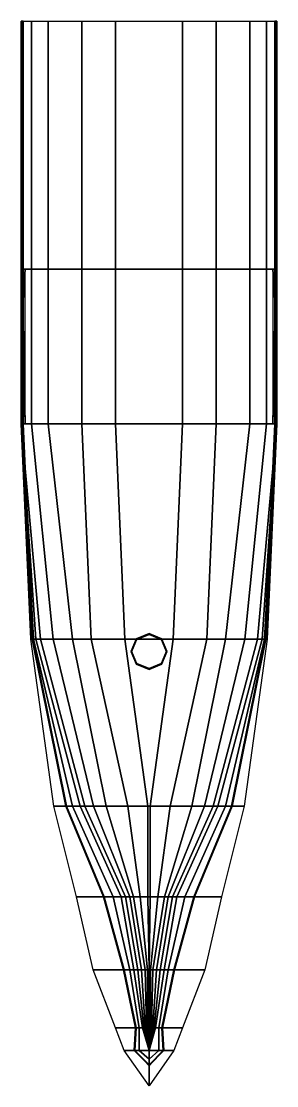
# Model space of a CAD drawing. Extents: x -3.8 to 3.8, y -28.5 to 28.3.
# Drawn here: x -3.8 to 3.8, y -28.54 to 3.18 of the extents above; entities that cross this region are included whole.
import ezdxf

# ---------------------------------------------------------------- set-up
doc = ezdxf.new("R2010")
doc.units = 0
doc.layers.get('0').update_dxf_attribs({"linetype": 'CONTINUOUS'})

msp = doc.modelspace()

# ---------------------------------------------------------------- linework, layer by layer
for points in [[(-3.8, -4.21), (-3.78, -4.21, 1), (-3.78, 3.18, 1), (-3.8, 3.18)], [(-3.8, -4.21, -0.91), (-3.8, -4.21), (-3.8, 3.18), (-3.8, 3.18, -0.91)], [(-3.5, -4.21, -1.75), (-3.8, -4.21, -0.91), (-3.8, 3.18, -0.91), (-3.5, 3.18, -1.75)], [(-3.78, -4.21, 1.23), (-3.762, -4.21, 1.275), (-3.762, 3.18, 1.275), (-3.78, 3.18, 1.23)], [(-3.78, -4.21, 1), (-3.771, -4.21, 1.13), (-3.771, 3.18, 1.13), (-3.78, 3.18, 1)], [(-3.771, -4.21, 1.13), (-3.78, -4.21, 1.16), (-3.78, 3.18, 1.16), (-3.771, 3.18, 1.13)], [(-3.78, -4.21, 1.16), (-3.78, -4.21, 1.23), (-3.78, 3.18, 1.23), (-3.78, 3.18, 1.16)], [(-3.762, -4.21, 1.275), (-3.74, -4.21, 1.61), (-3.74, 3.18, 1.61), (-3.762, 3.18, 1.275)], [(-3.76, -4.21, 1.67), (-3.74, -4.21, 1.69), (-3.74, 3.18, 1.69), (-3.76, 3.18, 1.67)], [(-3.76, -4.21, 1.63), (-3.76, -4.21, 1.67), (-3.76, 3.18, 1.67), (-3.76, 3.18, 1.63)], [(-3.74, -4.21, 1.61), (-3.76, -4.21, 1.63), (-3.76, 3.18, 1.63), (-3.74, 3.18, 1.61)], [(-3, -4.21, -2.15), (-3.5, -4.21, -1.75), (-3.5, 3.18, -1.75), (-3, 3.18, -2.15)], [(-2, -4.21, -2.33), (-3, -4.21, -2.15), (-3, 3.18, -2.15), (-2, 3.18, -2.33)], [(-1, -4.21, -2.36), (-2, -4.21, -2.33), (-2, 3.18, -2.33), (-1, 3.18, -2.36)], [(1, -4.21, -2.36), (-1, -4.21, -2.36), (-1, 3.18, -2.36), (1, 3.18, -2.36)], [(2, -4.21, -2.33), (1, -4.21, -2.36), (1, 3.18, -2.36), (2, 3.18, -2.33)], [(3, -4.21, -2.15), (2, -4.21, -2.33), (2, 3.18, -2.33), (3, 3.18, -2.15)], [(3.5, -4.21, -1.75), (3, -4.21, -2.15), (3, 3.18, -2.15), (3.5, 3.18, -1.75)], [(3.8, -4.21, -0.91), (3.5, -4.21, -1.75), (3.5, 3.18, -1.75), (3.8, 3.18, -0.91)], [(3.74, -4.21, 1.61), (3.762, -4.21, 1.275), (3.762, 3.18, 1.275), (3.74, 3.18, 1.61)], [(3.76, -4.21, 1.63), (3.74, -4.21, 1.61), (3.74, 3.18, 1.61), (3.76, 3.18, 1.63)], [(3.74, -4.21, 1.69), (3.76, -4.21, 1.67), (3.76, 3.18, 1.67), (3.74, 3.18, 1.69)], [(3.76, -4.21, 1.67), (3.76, -4.21, 1.63), (3.76, 3.18, 1.63), (3.76, 3.18, 1.67)], [(3.762, -4.21, 1.275), (3.78, -4.21, 1.23), (3.78, 3.18, 1.23), (3.762, 3.18, 1.275)], [(3.771, -4.21, 1.13), (3.78, -4.21, 1), (3.78, 3.18, 1), (3.771, 3.18, 1.13)], [(3.78, -4.21, 1.16), (3.771, -4.21, 1.13), (3.771, 3.18, 1.13), (3.78, 3.18, 1.16)], [(3.78, -4.21, 1), (3.8, -4.21), (3.8, 3.18), (3.78, 3.18, 1)], [(3.78, -4.21, 1.23), (3.78, -4.21, 1.16), (3.78, 3.18, 1.16), (3.78, 3.18, 1.23)], [(3.8, -4.21), (3.8, -4.21, -0.91), (3.8, 3.18, -0.91), (3.8, 3.18)], [(-3.8, -4.21, -0.91), (-3.5, -4.21, -1.75), (-3.5, -8.82, -1.75), (-3.8, -8.82, -0.91)], [(-3.8, -4.21), (-3.8, -4.21, -0.91), (-3.8, -8.82, -0.91), (-3.8, -8.82)], [(-3.78, -4.21, 1), (-3.8, -4.21), (-3.8, -8.82), (-3.78, -8.82, 1)], [(-3.74, -8.82, 1.69), (-3.74, -8.82, 1.69), (-3.8, -5.29, 1.86), (-3.74, -4.21, 1.69)], [(-3.8, -5.29, 1.86), (-3.75, -5.29, 1.86), (-3.69, -4.21, 1.69), (-3.74, -4.21, 1.69)], [(-3.771, -4.21, 1.13), (-3.78, -4.21, 1), (-3.78, -8.82, 1), (-3.771, -6.44, 1.13)], [(-3.78, -4.21, 1.16), (-3.771, -4.21, 1.13), (-3.771, -6.44, 1.13), (-3.78, -6.44, 1.16)], [(-3.78, -4.21, 1.23), (-3.78, -4.21, 1.16), (-3.78, -6.44, 1.16), (-3.78, -6.44, 1.23)], [(-3.762, -4.21, 1.275), (-3.78, -4.21, 1.23), (-3.78, -6.44, 1.23), (-3.762, -6.44, 1.275)], [(-3.74, -4.21, 1.61), (-3.762, -4.21, 1.275), (-3.762, -6.44, 1.275), (-3.74, -8.82, 1.61)], [(-3.76, -4.21, 1.63), (-3.74, -4.21, 1.61), (-3.74, -8.82, 1.61), (-3.76, -8.82, 1.63)], [(-3.76, -4.21, 1.67), (-3.76, -4.21, 1.63), (-3.76, -8.82, 1.63), (-3.76, -8.82, 1.67)], [(-3.74, -4.21, 1.69), (-3.76, -4.21, 1.67), (-3.76, -8.82, 1.67), (-3.74, -8.82, 1.69)], [(-3.69, -8.82, 1.69), (-3.69, -8.82, 1.69), (-3.69, -4.21, 1.69), (-3.75, -5.29, 1.86)], [(-3.5, -4.21, -1.75), (-3, -4.21, -2.15), (-3, -8.82, -2.15), (-3.5, -8.82, -1.75)], [(-3, -4.21, -2.15), (-2, -4.21, -2.33), (-2, -8.82, -2.33), (-3, -8.82, -2.15)], [(-2, -4.21, -2.33), (-1, -4.21, -2.36), (-1, -8.82, -2.36), (-2, -8.82, -2.33)], [(-1, -4.21, -2.36), (1, -4.21, -2.36), (1, -8.82, -2.36), (-1, -8.82, -2.36)], [(1, -4.21, -2.36), (2, -4.21, -2.33), (2, -8.82, -2.33), (1, -8.82, -2.36)], [(2, -4.21, -2.33), (3, -4.21, -2.15), (3, -8.82, -2.15), (2, -8.82, -2.33)], [(3, -4.21, -2.15), (3.5, -4.21, -1.75), (3.5, -8.82, -1.75), (3, -8.82, -2.15)], [(3.5, -4.21, -1.75), (3.8, -4.21, -0.91), (3.8, -8.82, -0.91), (3.5, -8.82, -1.75)], [(3.75, -5.29, 1.86), (3.8, -5.29, 1.86), (3.74, -4.21, 1.69), (3.69, -4.21, 1.69)], [(3.69, -8.82, 1.69), (3.69, -8.82, 1.69), (3.75, -5.29, 1.86), (3.69, -4.21, 1.69)], [(3.76, -4.21, 1.67), (3.74, -4.21, 1.69), (3.74, -8.82, 1.69), (3.76, -8.82, 1.67)], [(3.74, -4.21, 1.61), (3.76, -4.21, 1.63), (3.76, -8.82, 1.63), (3.74, -8.82, 1.61)], [(3.762, -4.21, 1.275), (3.74, -4.21, 1.61), (3.74, -8.82, 1.61), (3.762, -6.44, 1.275)], [(3.74, -8.82, 1.69), (3.74, -8.82, 1.69), (3.74, -4.21, 1.69), (3.8, -5.29, 1.86)], [(3.76, -4.21, 1.63), (3.76, -4.21, 1.67), (3.76, -8.82, 1.67), (3.76, -8.82, 1.63)], [(3.78, -4.21, 1.23), (3.762, -4.21, 1.275), (3.762, -6.44, 1.275), (3.78, -6.44, 1.23)], [(3.78, -4.21, 1), (3.771, -4.21, 1.13), (3.771, -6.44, 1.13), (3.78, -8.82, 1)], [(3.771, -4.21, 1.13), (3.78, -4.21, 1.16), (3.78, -6.44, 1.16), (3.771, -6.44, 1.13)], [(3.8, -4.21), (3.78, -4.21, 1), (3.78, -8.82, 1), (3.8, -8.82)], [(3.78, -4.21, 1.16), (3.78, -4.21, 1.23), (3.78, -6.44, 1.23), (3.78, -6.44, 1.16)], [(3.8, -4.21, -0.91), (3.8, -4.21), (3.8, -8.82), (3.8, -8.82, -0.91)], [(-3.74, -8.82, 1.69), (-3.74, -8.82, 1.69), (-3.8, -5.93, 2.52), (-3.8, -5.29, 1.86)], [(-3.8, -5.93, 2.52), (-3.75, -5.93, 2.52), (-3.75, -5.29, 1.86), (-3.8, -5.29, 1.86)], [(-3.69, -8.82, 1.69), (-3.69, -8.82, 1.69), (-3.75, -5.29, 1.86), (-3.75, -5.93, 2.52)], [(3.69, -8.82, 1.69), (3.69, -8.82, 1.69), (3.75, -5.93, 2.52), (3.75, -5.29, 1.86)], [(3.74, -8.82, 1.69), (3.74, -8.82, 1.69), (3.8, -5.29, 1.86), (3.8, -5.93, 2.52)], [(3.75, -5.93, 2.52), (3.8, -5.93, 2.52), (3.8, -5.29, 1.86), (3.75, -5.29, 1.86)], [(-3.74, -8.82, 1.69), (-3.8, -8.82, 3.56), (-3.8, -6.42, 3.56), (-3.8, -5.93, 2.52)], [(-3.8, -6.42, 3.56), (-3.75, -6.42, 3.56), (-3.75, -5.93, 2.52), (-3.8, -5.93, 2.52)], [(-3.75, -8.82, 3.56), (-3.69, -8.82, 1.69), (-3.75, -5.93, 2.52), (-3.75, -6.42, 3.56)], [(3.69, -8.82, 1.69), (3.75, -8.82, 3.56), (3.75, -6.42, 3.56), (3.75, -5.93, 2.52)], [(3.8, -8.82, 3.56), (3.74, -8.82, 1.69), (3.8, -5.93, 2.52), (3.8, -6.42, 3.56)], [(3.75, -6.42, 3.56), (3.8, -6.42, 3.56), (3.8, -5.93, 2.52), (3.75, -5.93, 2.52)], [(-3.8, -8.82, 3.56), (-3.8, -8.82, 5.32), (-3.8, -6.42, 5.32), (-3.8, -6.42, 3.56)], [(-3.8, -6.42, 5.32), (-3.75, -6.42, 5.32), (-3.75, -6.42, 3.56), (-3.8, -6.42, 3.56)], [(-3.771, -6.44, 1.13), (-3.78, -8.82, 1), (-3.78, -8.82, 1), (-3.771, -6.5, 1.13)], [(-3.762, -6.44, 1.275), (-3.78, -6.44, 1.23), (-3.762, -6.5, 1.275)], [(-3.78, -6.44, 1.23), (-3.78, -6.44, 1.16), (-3.771, -6.5, 1.13), (-3.762, -6.5, 1.275)], [(-3.78, -6.44, 1.16), (-3.771, -6.44, 1.13), (-3.771, -6.5, 1.13)], [(-3.762, -6.5, 1.275), (-3.771, -6.5, 1.13), (-3.78, -8.82, 1), (-3.74, -8.82, 1.61)], [(-3.762, -6.44, 1.275), (-3.762, -6.44, 1.275), (-3.762, -6.5, 1.275), (-3.74, -8.82, 1.61)], [(-3.75, -8.82, 5.32), (-3.75, -8.82, 3.56), (-3.75, -6.42, 3.56), (-3.75, -6.42, 5.32)], [(3.762, -6.5, 1.275), (3.762, -6.44, 1.275), (3.74, -8.82, 1.61)], [(3.771, -6.5, 1.13), (3.762, -6.5, 1.275), (3.74, -8.82, 1.61), (3.78, -8.82, 1)], [(3.75, -8.82, 3.56), (3.75, -8.82, 5.32), (3.75, -6.42, 5.32), (3.75, -6.42, 3.56)], [(3.75, -6.42, 5.32), (3.8, -6.42, 5.32), (3.8, -6.42, 3.56), (3.75, -6.42, 3.56)], [(3.78, -6.44, 1.16), (3.78, -6.44, 1.23), (3.762, -6.5, 1.275), (3.771, -6.5, 1.13)], [(3.78, -6.44, 1.23), (3.762, -6.44, 1.275), (3.762, -6.5, 1.275)], [(3.771, -6.44, 1.13), (3.78, -6.44, 1.16), (3.771, -6.5, 1.13)], [(3.771, -6.44, 1.13), (3.771, -6.5, 1.13), (3.78, -8.82, 1)], [(3.8, -8.82, 5.32), (3.8, -8.82, 3.56), (3.8, -6.42, 3.56), (3.8, -6.42, 5.32)], [(-3.75, -6.98, 6.44), (-3.75, -7.09, 6.32), (-3.8, -7.09, 6.32), (-3.8, -6.98, 6.44)], [(-3.8, -7.09, 6.32), (-3.8, -7.18, 6.32), (-3.8, -7.29, 6.44), (-3.8, -6.98, 6.44)], [(-3.75, -7.09, 6.32), (-3.75, -7.09, 5.32), (-3.8, -7.09, 5.32), (-3.8, -7.09, 6.32)], [(-3.8, -7.09, 5.32), (-3.8, -7.18, 5.32), (-3.8, -7.18, 6.32), (-3.8, -7.09, 6.32)], [(-3.8, -7.18, 6.32), (-3.8, -7.18, 5.32), (-3.75, -7.18, 5.32), (-3.75, -7.18, 6.32)], [(-3.8, -7.29, 6.44), (-3.8, -7.18, 6.32), (-3.75, -7.18, 6.32), (-3.75, -7.29, 6.44)], [(-3.75, -7.29, 6.44), (-3.75, -7.18, 6.32), (-3.75, -7.09, 6.32), (-3.75, -6.98, 6.44)], [(-3.75, -7.18, 6.32), (-3.75, -7.18, 5.32), (-3.75, -7.09, 5.32), (-3.75, -7.09, 6.32)], [(3.75, -7.09, 6.32), (3.75, -7.18, 6.32), (3.75, -7.29, 6.44), (3.75, -6.98, 6.44)], [(3.8, -6.98, 6.44), (3.8, -7.09, 6.32), (3.75, -7.09, 6.32), (3.75, -6.98, 6.44)], [(3.75, -7.09, 5.32), (3.75, -7.18, 5.32), (3.75, -7.18, 6.32), (3.75, -7.09, 6.32)], [(3.8, -7.09, 6.32), (3.8, -7.09, 5.32), (3.75, -7.09, 5.32), (3.75, -7.09, 6.32)], [(3.75, -7.18, 6.32), (3.75, -7.18, 5.32), (3.8, -7.18, 5.32), (3.8, -7.18, 6.32)], [(3.75, -7.29, 6.44), (3.75, -7.18, 6.32), (3.8, -7.18, 6.32), (3.8, -7.29, 6.44)], [(3.8, -7.29, 6.44), (3.8, -7.18, 6.32), (3.8, -7.09, 6.32), (3.8, -6.98, 6.44)], [(3.8, -7.18, 6.32), (3.8, -7.18, 5.32), (3.8, -7.09, 5.32), (3.8, -7.09, 6.32)], [(-2.85, -15.23, -1.75), (-3.23, -15.23, -0.91), (-3.8, -8.82, -0.91), (-3.5, -8.82, -1.75)], [(-3.23, -15.23, -0.91), (-3.37, -15.23), (-3.8, -8.82), (-3.8, -8.82, -0.91)], [(-3.37, -15.23), (-3.44, -15.23, 1), (-3.78, -8.82, 1), (-3.8, -8.82)], [(-3.46, -15.23, 1.69), (-3.52, -15.23, 3.56), (-3.8, -8.82, 3.56), (-3.74, -8.82, 1.69)], [(-3.771, -9.48, 3.56), (-3.771, -9.48, 5.32), (-3.8, -8.82, 5.32), (-3.8, -8.82, 3.56)], [(-3.44, -15.23, 1), (-3.46, -15.23, 1.61), (-3.74, -8.82, 1.61), (-3.78, -8.82, 1)], [(-3.46, -15.23, 1.61), (-3.48, -15.23, 1.63), (-3.76, -8.82, 1.63), (-3.74, -8.82, 1.61)], [(-3.48, -15.23, 1.63), (-3.48, -15.23, 1.67), (-3.76, -8.82, 1.67), (-3.76, -8.82, 1.63)], [(-3.48, -15.23, 1.67), (-3.46, -15.23, 1.69), (-3.74, -8.82, 1.69), (-3.76, -8.82, 1.67)], [(-3.69, -8.82, 1.69), (-3.75, -8.82, 3.56), (-1.72, -8.82, 3.56), (-1.72, -8.82, 1.69)], [(-3.721, -9.48, 5.32), (-3.721, -9.48, 3.56), (-3.75, -8.82, 3.56), (-3.75, -8.82, 5.32)], [(-2.28, -15.23, -2.15), (-2.85, -15.23, -1.75), (-3.5, -8.82, -1.75), (-3, -8.82, -2.15)], [(-1.72, -15.23, -2.33), (-2.28, -15.23, -2.15), (-3, -8.82, -2.15), (-2, -8.82, -2.33)], [(-0.72, -15.23, -2.36), (-1.72, -15.23, -2.33), (-2, -8.82, -2.33), (-1, -8.82, -2.36)], [(0.72, -15.23, -2.36), (-0.72, -15.23, -2.36), (-1, -8.82, -2.36), (1, -8.82, -2.36)], [(1.72, -15.23, -2.33), (0.72, -15.23, -2.36), (1, -8.82, -2.36), (2, -8.82, -2.33)], [(2.28, -15.23, -2.15), (1.72, -15.23, -2.33), (2, -8.82, -2.33), (3, -8.82, -2.15)], [(1.72, -8.82, 1.69), (1.72, -8.82, 3.56), (3.75, -8.82, 3.56), (3.69, -8.82, 1.69)], [(2.85, -15.23, -1.75), (2.28, -15.23, -2.15), (3, -8.82, -2.15), (3.5, -8.82, -1.75)], [(3.23, -15.23, -0.91), (2.85, -15.23, -1.75), (3.5, -8.82, -1.75), (3.8, -8.82, -0.91)], [(3.37, -15.23), (3.23, -15.23, -0.91), (3.8, -8.82, -0.91), (3.8, -8.82)], [(3.44, -15.23, 1), (3.37, -15.23), (3.8, -8.82), (3.78, -8.82, 1)], [(3.46, -15.23, 1.61), (3.44, -15.23, 1), (3.78, -8.82, 1), (3.74, -8.82, 1.61)], [(3.52, -15.23, 3.56), (3.46, -15.23, 1.69), (3.74, -8.82, 1.69), (3.8, -8.82, 3.56)], [(3.46, -15.23, 1.69), (3.48, -15.23, 1.67), (3.76, -8.82, 1.67), (3.74, -8.82, 1.69)], [(3.48, -15.23, 1.63), (3.46, -15.23, 1.61), (3.74, -8.82, 1.61), (3.76, -8.82, 1.63)], [(3.48, -15.23, 1.67), (3.48, -15.23, 1.63), (3.76, -8.82, 1.63), (3.76, -8.82, 1.67)], [(3.721, -9.48, 3.56), (3.721, -9.48, 5.32), (3.75, -8.82, 5.32), (3.75, -8.82, 3.56)], [(3.771, -9.48, 5.32), (3.771, -9.48, 3.56), (3.8, -8.82, 3.56), (3.8, -8.82, 5.32)], [(-3.771, -9.48, 3.56), (-3.721, -9.48, 3.56), (-3.721, -9.48, 5.32), (-3.771, -9.48, 5.32)], [(-3.77, -9.31, 6.12), (-3.77, -9.4, 6.12), (-3.77, -9.48, 6.24), (-3.77, -9.23, 6.24)], [(-3.73, -9.23, 6.24), (-3.73, -9.31, 6.12), (-3.77, -9.31, 6.12), (-3.77, -9.23, 6.24)], [(-3.73, -9.31, 6.12), (-3.73, -9.31, 5.32), (-3.77, -9.31, 5.32), (-3.77, -9.31, 6.12)], [(-3.77, -9.31, 5.32), (-3.77, -9.4, 5.32), (-3.77, -9.4, 6.12), (-3.77, -9.31, 6.12)], [(-3.77, -9.48, 6.24), (-3.77, -9.4, 6.12), (-3.73, -9.4, 6.12), (-3.73, -9.48, 6.24)], [(-3.77, -9.4, 6.12), (-3.77, -9.4, 5.32), (-3.73, -9.4, 5.32), (-3.73, -9.4, 6.12)], [(-3.73, -9.48, 6.24), (-3.73, -9.4, 6.12), (-3.73, -9.31, 6.12), (-3.73, -9.23, 6.24)], [(-3.73, -9.4, 6.12), (-3.73, -9.4, 5.32), (-3.73, -9.31, 5.32), (-3.73, -9.31, 6.12)], [(3.721, -9.48, 3.56), (3.771, -9.48, 3.56), (3.771, -9.48, 5.32), (3.721, -9.48, 5.32)], [(3.77, -9.23, 6.24), (3.77, -9.31, 6.12), (3.73, -9.31, 6.12), (3.73, -9.23, 6.24)], [(3.73, -9.31, 6.12), (3.73, -9.4, 6.12), (3.73, -9.48, 6.24), (3.73, -9.23, 6.24)], [(3.77, -9.31, 6.12), (3.77, -9.31, 5.32), (3.73, -9.31, 5.32), (3.73, -9.31, 6.12)], [(3.73, -9.31, 5.32), (3.73, -9.4, 5.32), (3.73, -9.4, 6.12), (3.73, -9.31, 6.12)], [(3.73, -9.4, 6.12), (3.73, -9.4, 5.32), (3.77, -9.4, 5.32), (3.77, -9.4, 6.12)], [(3.73, -9.48, 6.24), (3.73, -9.4, 6.12), (3.77, -9.4, 6.12), (3.77, -9.48, 6.24)], [(3.77, -9.48, 6.24), (3.77, -9.4, 6.12), (3.77, -9.31, 6.12), (3.77, -9.23, 6.24)], [(3.77, -9.4, 6.12), (3.77, -9.4, 5.32), (3.77, -9.31, 5.32), (3.77, -9.31, 6.12)], [(-0.51, -15.6, 3.66), (-0.361, -15.239, 3.66), (-0.382, -15.218, 3.56), (-0.54, -15.6, 3.56)], [(-0.361, -15.239, 3.66), (0, -15.09, 3.66), (0, -15.06, 3.56), (-0.382, -15.218, 3.56)], [(0, -15.09, 3.66), (0.361, -15.239, 3.66), (0.382, -15.218, 3.56), (0, -15.06, 3.56)], [(0.361, -15.239, 3.66), (0.51, -15.6, 3.66), (0.54, -15.6, 3.56), (0.382, -15.218, 3.56)], [(-3.52, -15.23, 3.56), (-3.46, -15.23, 1.69), (-2.46, -20.21, 1.69), (-2.83, -20.21, 3.7)], [(-3.46, -15.23, 1.69), (-3.48, -15.23, 1.67), (-2.48, -20.21, 1.67), (-2.46, -20.21, 1.69)], [(-3.48, -15.23, 1.67), (-3.48, -15.23, 1.63), (-2.48, -20.21, 1.63), (-2.48, -20.21, 1.67)], [(-3.48, -15.23, 1.63), (-3.46, -15.23, 1.61), (-2.46, -20.21, 1.61), (-2.48, -20.21, 1.63)], [(-3.46, -15.23, 1.61), (-3.44, -15.23, 1), (-2.28, -20.21, 1), (-2.46, -20.21, 1.61)], [(-3.44, -15.23, 1), (-3.37, -15.23), (-2.05, -20.21), (-2.28, -20.21, 1)], [(-3.37, -15.23), (-3.23, -15.23, -0.91), (-1.91, -20.21, -0.91), (-2.05, -20.21)], [(-3.23, -15.23, -0.91), (-2.85, -15.23, -1.75), (-1.65, -20.21, -1.75), (-1.91, -20.21, -0.91)], [(-2.85, -15.23, -1.75), (-2.28, -15.23, -2.15), (-1.27, -20.21, -2.15), (-1.65, -20.21, -1.75)], [(-2.28, -15.23, -2.15), (-1.72, -15.23, -2.33), (-0.63, -20.21, -2.33), (-1.27, -20.21, -2.15)], [(-1.72, -15.23, -2.33), (-0.72, -15.23, -2.36), (-0.03, -20.21, -2.36), (-0.63, -20.21, -2.33)], [(-0.72, -15.23, -2.36), (0.72, -15.23, -2.36), (0.03, -20.21, -2.36), (-0.03, -20.21, -2.36)], [(0.72, -15.23, -2.36), (1.72, -15.23, -2.33), (0.63, -20.21, -2.33), (0.03, -20.21, -2.36)], [(1.72, -15.23, -2.33), (2.28, -15.23, -2.15), (1.27, -20.21, -2.15), (0.63, -20.21, -2.33)], [(2.28, -15.23, -2.15), (2.85, -15.23, -1.75), (1.65, -20.21, -1.75), (1.27, -20.21, -2.15)], [(2.85, -15.23, -1.75), (3.23, -15.23, -0.91), (1.91, -20.21, -0.91), (1.65, -20.21, -1.75)], [(3.23, -15.23, -0.91), (3.37, -15.23), (2.05, -20.21), (1.91, -20.21, -0.91)], [(3.37, -15.23), (3.44, -15.23, 1), (2.28, -20.21, 1), (2.05, -20.21)], [(3.44, -15.23, 1), (3.46, -15.23, 1.61), (2.46, -20.21, 1.61), (2.28, -20.21, 1)], [(3.46, -15.23, 1.69), (3.52, -15.23, 3.56), (2.83, -20.21, 3.7), (2.46, -20.21, 1.69)], [(3.46, -15.23, 1.61), (3.48, -15.23, 1.63), (2.48, -20.21, 1.63), (2.46, -20.21, 1.61)], [(3.48, -15.23, 1.67), (3.46, -15.23, 1.69), (2.46, -20.21, 1.69), (2.48, -20.21, 1.67)], [(3.48, -15.23, 1.63), (3.48, -15.23, 1.67), (2.48, -20.21, 1.67), (2.48, -20.21, 1.63)], [(-0.361, -15.961, 3.66), (-0.51, -15.6, 3.66), (-0.54, -15.6, 3.56), (-0.382, -15.982, 3.56)], [(0.51, -15.6, 3.66), (0.361, -15.961, 3.66), (0.382, -15.982, 3.56), (0.54, -15.6, 3.56)], [(0, -16.11, 3.66), (-0.361, -15.961, 3.66), (-0.382, -15.982, 3.56), (0, -16.14, 3.56)], [(0.361, -15.961, 3.66), (0, -16.11, 3.66), (0, -16.14, 3.56), (0.382, -15.982, 3.56)], [(-1.33, -22.91, 1.69), (-2.16, -22.91, 3.79), (-2.83, -20.21, 3.7), (-2.46, -20.21, 1.69)], [(-1.35, -22.91, 1.67), (-1.33, -22.91, 1.69), (-2.46, -20.21, 1.69), (-2.48, -20.21, 1.67)], [(-1.35, -22.91, 1.63), (-1.35, -22.91, 1.67), (-2.48, -20.21, 1.67), (-2.48, -20.21, 1.63)], [(-1.33, -22.91, 1.61), (-1.35, -22.91, 1.63), (-2.48, -20.21, 1.63), (-2.46, -20.21, 1.61)], [(-1.07, -22.91, 1), (-1.33, -22.91, 1.61), (-2.46, -20.21, 1.61), (-2.28, -20.21, 1)], [(-0.83, -22.91), (-1.07, -22.91, 1), (-2.28, -20.21, 1), (-2.05, -20.21)], [(-0.7, -22.91, -0.91), (-0.83, -22.91), (-2.05, -20.21), (-1.91, -20.21, -0.91)], [(-0.57, -22.91, -1.75), (-0.7, -22.91, -0.91), (-1.91, -20.21, -0.91), (-1.65, -20.21, -1.75)], [(-0.46, -22.91, -2.15), (-0.57, -22.91, -1.75), (-1.65, -20.21, -1.75), (-1.27, -20.21, -2.15)], [(-0.26, -22.91, -2.33), (-0.46, -22.91, -2.15), (-1.27, -20.21, -2.15), (-0.63, -20.21, -2.33)], [(-0.03, -22.91, -2.36), (-0.26, -22.91, -2.33), (-0.63, -20.21, -2.33), (-0.03, -20.21, -2.36)], [(0.03, -22.91, -2.36), (-0.03, -22.91, -2.36), (-0.03, -20.21, -2.36), (0.03, -20.21, -2.36)], [(0.26, -22.91, -2.33), (0.03, -22.91, -2.36), (0.03, -20.21, -2.36), (0.63, -20.21, -2.33)], [(0.46, -22.91, -2.15), (0.26, -22.91, -2.33), (0.63, -20.21, -2.33), (1.27, -20.21, -2.15)], [(0.57, -22.91, -1.75), (0.46, -22.91, -2.15), (1.27, -20.21, -2.15), (1.65, -20.21, -1.75)], [(0.7, -22.91, -0.91), (0.57, -22.91, -1.75), (1.65, -20.21, -1.75), (1.91, -20.21, -0.91)], [(0.83, -22.91), (0.7, -22.91, -0.91), (1.91, -20.21, -0.91), (2.05, -20.21)], [(1.07, -22.91, 1), (0.83, -22.91), (2.05, -20.21), (2.28, -20.21, 1)], [(1.33, -22.91, 1.61), (1.07, -22.91, 1), (2.28, -20.21, 1), (2.46, -20.21, 1.61)], [(1.35, -22.91, 1.63), (1.33, -22.91, 1.61), (2.46, -20.21, 1.61), (2.48, -20.21, 1.63)], [(1.33, -22.91, 1.69), (1.35, -22.91, 1.67), (2.48, -20.21, 1.67), (2.46, -20.21, 1.69)], [(2.16, -22.91, 3.79), (1.33, -22.91, 1.69), (2.46, -20.21, 1.69), (2.83, -20.21, 3.7)], [(1.35, -22.91, 1.67), (1.35, -22.91, 1.63), (2.48, -20.21, 1.63), (2.48, -20.21, 1.67)], [(-0.74, -25.09, 1.69), (-1.66, -25.09, 3.85), (-2.16, -22.91, 3.79), (-1.33, -22.91, 1.69)], [(-0.74, -25.09, 1.61), (-0.76, -25.09, 1.63), (-1.35, -22.91, 1.63), (-1.33, -22.91, 1.61)], [(-0.76, -25.09, 1.63), (-0.76, -25.09, 1.67), (-1.35, -22.91, 1.67), (-1.35, -22.91, 1.63)], [(-0.76, -25.09, 1.67), (-0.74, -25.09, 1.69), (-1.33, -22.91, 1.69), (-1.35, -22.91, 1.67)], [(-0.57, -25.09, 1), (-0.74, -25.09, 1.61), (-1.33, -22.91, 1.61), (-1.07, -22.91, 1)], [(-0.45, -25.09), (-0.57, -25.09, 1), (-1.07, -22.91, 1), (-0.83, -22.91)], [(-0.33, -25.09, -0.91), (-0.45, -25.09), (-0.83, -22.91), (-0.7, -22.91, -0.91)], [(-0.22, -25.09, -1.55), (-0.33, -25.09, -0.91), (-0.7, -22.91, -0.91), (-0.57, -22.91, -1.75)], [(-0.11, -25.09, -1.95), (-0.22, -25.09, -1.55), (-0.57, -22.91, -1.75), (-0.46, -22.91, -2.15)], [(-0.04, -25.09, -2.13), (-0.11, -25.09, -1.95), (-0.46, -22.91, -2.15), (-0.26, -22.91, -2.33)], [(0, -25.09, -2.16), (-0.04, -25.09, -2.13), (-0.26, -22.91, -2.33), (-0.03, -22.91, -2.36)], [(0, -25.09, -2.16), (0, -25.09, -2.16), (-0.03, -22.91, -2.36), (0.03, -22.91, -2.36)], [(0.04, -25.09, -2.13), (0, -25.09, -2.16), (0.03, -22.91, -2.36), (0.26, -22.91, -2.33)], [(0.11, -25.09, -1.95), (0.04, -25.09, -2.13), (0.26, -22.91, -2.33), (0.46, -22.91, -2.15)], [(0.22, -25.09, -1.55), (0.11, -25.09, -1.95), (0.46, -22.91, -2.15), (0.57, -22.91, -1.75)], [(0.33, -25.09, -0.91), (0.22, -25.09, -1.55), (0.57, -22.91, -1.75), (0.7, -22.91, -0.91)], [(0.45, -25.09), (0.33, -25.09, -0.91), (0.7, -22.91, -0.91), (0.83, -22.91)], [(0.57, -25.09, 1), (0.45, -25.09), (0.83, -22.91), (1.07, -22.91, 1)], [(0.74, -25.09, 1.61), (0.57, -25.09, 1), (1.07, -22.91, 1), (1.33, -22.91, 1.61)], [(1.66, -25.09, 3.85), (0.74, -25.09, 1.69), (1.33, -22.91, 1.69), (2.16, -22.91, 3.79)], [(0.74, -25.09, 1.69), (0.76, -25.09, 1.67), (1.35, -22.91, 1.67), (1.33, -22.91, 1.69)], [(0.76, -25.09, 1.63), (0.74, -25.09, 1.61), (1.33, -22.91, 1.61), (1.35, -22.91, 1.63)], [(0.76, -25.09, 1.67), (0.76, -25.09, 1.63), (1.35, -22.91, 1.63), (1.35, -22.91, 1.67)], [(-0.38, -26.82, 1.69), (-1, -26.82, 3.92), (-1.66, -25.09, 3.85), (-0.74, -25.09, 1.69)], [(-0.38, -26.82, 1.61), (-0.4, -26.82, 1.63), (-0.76, -25.09, 1.63), (-0.74, -25.09, 1.61)], [(-0.4, -26.82, 1.63), (-0.4, -26.82, 1.67), (-0.76, -25.09, 1.67), (-0.76, -25.09, 1.63)], [(-0.4, -26.82, 1.67), (-0.38, -26.82, 1.69), (-0.74, -25.09, 1.69), (-0.76, -25.09, 1.67)], [(-0.29, -26.82, 1), (-0.38, -26.82, 1.61), (-0.74, -25.09, 1.61), (-0.57, -25.09, 1)], [(-0.19, -26.82), (-0.29, -26.82, 1), (-0.57, -25.09, 1), (-0.45, -25.09)], [(-0.15, -26.82, -0.91), (-0.19, -26.82), (-0.45, -25.09), (-0.33, -25.09, -0.91)], [(-0.11, -26.82, -1.55), (-0.15, -26.82, -0.91), (-0.33, -25.09, -0.91), (-0.22, -25.09, -1.55)], [(-0.07, -26.82, -1.87), (-0.11, -26.82, -1.55), (-0.22, -25.09, -1.55), (-0.11, -25.09, -1.95)], [(-0.04, -26.82, -1.97), (-0.07, -26.82, -1.87), (-0.11, -25.09, -1.95), (-0.04, -25.09, -2.13)], [(0, -26.82, -2), (-0.04, -26.82, -1.97), (-0.04, -25.09, -2.13), (0, -25.09, -2.16)], [(0.04, -26.82, -1.97), (0, -26.82, -2), (0, -25.09, -2.16), (0.04, -25.09, -2.13)], [(0.07, -26.82, -1.87), (0.04, -26.82, -1.97), (0.04, -25.09, -2.13), (0.11, -25.09, -1.95)], [(0.11, -26.82, -1.55), (0.07, -26.82, -1.87), (0.11, -25.09, -1.95), (0.22, -25.09, -1.55)], [(0.15, -26.82, -0.91), (0.11, -26.82, -1.55), (0.22, -25.09, -1.55), (0.33, -25.09, -0.91)], [(0.19, -26.82), (0.15, -26.82, -0.91), (0.33, -25.09, -0.91), (0.45, -25.09)], [(0.29, -26.82, 1), (0.19, -26.82), (0.45, -25.09), (0.57, -25.09, 1)], [(0.38, -26.82, 1.61), (0.29, -26.82, 1), (0.57, -25.09, 1), (0.74, -25.09, 1.61)], [(1, -26.82, 3.92), (0.38, -26.82, 1.69), (0.74, -25.09, 1.69), (1.66, -25.09, 3.85)], [(0.38, -26.82, 1.69), (0.4, -26.82, 1.67), (0.76, -25.09, 1.67), (0.74, -25.09, 1.69)], [(0.4, -26.82, 1.63), (0.38, -26.82, 1.61), (0.74, -25.09, 1.61), (0.76, -25.09, 1.63)], [(0.4, -26.82, 1.67), (0.4, -26.82, 1.63), (0.76, -25.09, 1.63), (0.76, -25.09, 1.67)], [(-1, -26.82, 3.92), (-0.38, -26.82, 1.69), (-0.42, -27.49, 1.69), (-0.74, -27.49, 3.95)], [(-0.4, -26.82, 1.63), (-0.38, -26.82, 1.61), (-0.42, -27.49, 1.61), (-0.44, -27.49, 1.63)], [(-0.4, -26.82, 1.67), (-0.4, -26.82, 1.63), (-0.44, -27.49, 1.63), (-0.44, -27.49, 1.67)], [(-0.38, -26.82, 1.69), (-0.4, -26.82, 1.67), (-0.44, -27.49, 1.67), (-0.42, -27.49, 1.69)], [(-0.38, -26.82, 1.61), (-0.29, -26.82, 1), (-0.29, -27.49, 1), (-0.42, -27.49, 1.61)], [(-0.29, -26.82, 1), (-0.19, -26.82), (0, -27.49), (-0.29, -27.49, 1)], [(0, -27.49), (0, -27.49), (-0.19, -26.82), (-0.15, -26.82, -0.91)], [(0, -27.49), (0, -27.49), (-0.15, -26.82, -0.91), (-0.11, -26.82, -1.55)], [(0, -27.49), (0, -27.49), (-0.11, -26.82, -1.55), (-0.07, -26.82, -1.87)], [(0, -27.49), (0, -27.49), (-0.07, -26.82, -1.87), (-0.04, -26.82, -1.97)], [(0, -27.49), (0, -27.49), (-0.04, -26.82, -1.97), (0, -26.82, -2)], [(0.29, -27.49, 1), (0, -27.49), (0.19, -26.82), (0.29, -26.82, 1)], [(0, -27.49), (0, -27.49), (0.15, -26.82, -0.91), (0.19, -26.82)], [(0, -27.49), (0, -27.49), (0.11, -26.82, -1.55), (0.15, -26.82, -0.91)], [(0, -27.49), (0, -27.49), (0.07, -26.82, -1.87), (0.11, -26.82, -1.55)], [(0, -27.49), (0, -27.49), (0.04, -26.82, -1.97), (0.07, -26.82, -1.87)], [(0, -27.49), (0, -27.49), (0, -26.82, -2), (0.04, -26.82, -1.97)], [(0.42, -27.49, 1.61), (0.29, -27.49, 1), (0.29, -26.82, 1), (0.38, -26.82, 1.61)], [(0.74, -27.49, 3.95), (0.42, -27.49, 1.69), (0.38, -26.82, 1.69), (1, -26.82, 3.92)], [(0.42, -27.49, 1.69), (0.44, -27.49, 1.67), (0.4, -26.82, 1.67), (0.38, -26.82, 1.69)], [(0.44, -27.49, 1.63), (0.42, -27.49, 1.61), (0.38, -26.82, 1.61), (0.4, -26.82, 1.63)], [(0.44, -27.49, 1.67), (0.44, -27.49, 1.63), (0.4, -26.82, 1.63), (0.4, -26.82, 1.67)], [(-0.74, -27.49, 3.95), (-0.42, -27.49, 1.69), (0, -27.95, 1.69), (0, -28.54, 4)], [(-0.44, -27.49, 1.63), (-0.42, -27.49, 1.61), (0, -27.92, 1.61), (0, -27.92, 1.63)], [(-0.44, -27.49, 1.67), (-0.44, -27.49, 1.63), (0, -27.92, 1.63), (0, -27.94, 1.67)], [(-0.42, -27.49, 1.69), (-0.44, -27.49, 1.67), (0, -27.94, 1.67), (0, -27.95, 1.69)], [(-0.42, -27.49, 1.61), (-0.29, -27.49, 1), (0, -27.75, 1), (0, -27.92, 1.61)], [(-0.29, -27.49, 1), (0, -27.49), (0, -27.49), (0, -27.75, 1)], [(0, -27.92, 1.61), (0, -27.75, 1), (0.29, -27.49, 1), (0.42, -27.49, 1.61)], [(0, -27.75, 1), (0, -27.49), (0, -27.49), (0.29, -27.49, 1)], [(0, -28.54, 4), (0, -27.95, 1.69), (0.42, -27.49, 1.69), (0.74, -27.49, 3.95)], [(0, -27.95, 1.69), (0, -27.94, 1.67), (0.44, -27.49, 1.67), (0.42, -27.49, 1.69)], [(0, -27.94, 1.67), (0, -27.92, 1.63), (0.44, -27.49, 1.63), (0.44, -27.49, 1.67)], [(0, -27.92, 1.63), (0, -27.92, 1.61), (0.42, -27.49, 1.61), (0.44, -27.49, 1.63)]]:
    msp.add_3dface(points)

doc.saveas('drawing.dxf')
